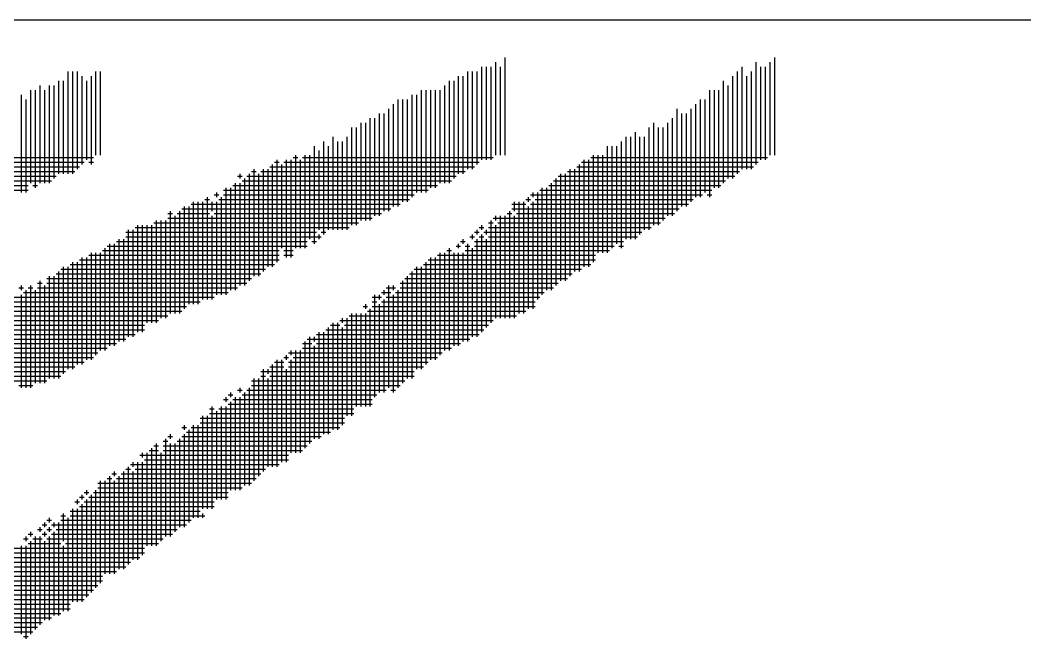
# Model space of a CAD drawing. Header units: feet. Extents: x 0 to 84100, y 0 to 59400.
# Drawn here: x 57535.8 to 57703.8, y 3096.5 to 3200 of the extents above; entities that cross this region are included whole.
import ezdxf
from ezdxf.enums import TextEntityAlignment as Align

# ---------------------------------------------------------------- set-up
doc = ezdxf.new("R2010")
doc.units = ezdxf.units.FT
doc.header["$LTSCALE"] = 550
doc.header["$MEASUREMENT"] = 0
for name, color, linetype in [('CX-BORD-LIN1', 4, 'CONTINUOUS'), ('CX-BORD-LIN2', 3, 'CONTINUOUS'), ('CX-BORD-TEX2', 7, 'CONTINUOUS'), ('CX-BORD-TEX3', 6, 'CONTINUOUS'), ('CX-MISC', 2, 'CONTINUOUS')]:
    doc.layers.add(name, color=color, linetype=linetype)
doc.styles.add('TB_TEXT', font='')
doc.styles.add('TB_WBTXT', font='')
doc.styles.add('TB_WMTXT', font='')
doc.styles.get('TB_TEXT').set_extended_font_data('DotumChe')
doc.styles.get('TB_WBTXT').set_extended_font_data('Dotum')
doc.styles.get('TB_WMTXT').set_extended_font_data('DotumChe')

# ---------------------------------------------------------------- blocks, each defined once
blk = doc.blocks.new('CXBLKA1-KHCA')
at = {"layer": 'CX-BORD-LIN2'}
blk.add_lwpolyline([(558, 12), (270, 12)], dxfattribs=at)
at = {"layer": 'CX-BORD-LIN1', "style": 'TB_TEXT'}
for tag, p in [('TR_RCON5', (342.3033, 33)), ('TR_RCON4', (342.3033, 27)), ('TR_RCON3', (342.3033, 21)), ('TR_RCON2', (342.3033, 15)), ('TR_RCON1', (342.3033, 9))]:
    blk.add_attdef(tag, text='', height=3.5, dxfattribs=at).set_placement(p, align=Align.MIDDLE_LEFT)
for tag, height, p in [('TR_DGN5', 3.5, (451.1185, 33)), ('TR_CHK5', 3.5, (491.1185, 33)), ('TR_RDAT5', 3.5, (317.5, 33)), ('TR_APP5', 3.5, (531.1185, 33)), ('TR_RNUM5', 3, (285.1051, 32.6366)), ('TR_DGN4', 3.5, (451.1185, 27)), ('TR_CHK4', 3.5, (491.1185, 27)), ('TR_RDAT4', 3.5, (317.5, 27)), ('TR_APP4', 3.5, (531.1185, 27)), ('TR_RNUM4', 3, (285.1051, 26.6366)), ('TR_DGN3', 3.5, (451.1185, 21)), ('TR_CHK3', 3.5, (491.1185, 21)), ('TR_RDAT3', 3.5, (317.5, 21)), ('TR_APP3', 3.5, (531.1185, 21)), ('TR_RNUM3', 3, (285.1051, 20.6366)), ('TR_DGN2', 3.5, (451.1185, 15)), ('TR_CHK2', 3.5, (491.1185, 15)), ('TR_RDAT2', 3.5, (317.5, 15)), ('TR_APP2', 3.5, (531.1185, 15)), ('TR_RNUM2', 3, (285.1051, 14.6366)), ('TR_DGN1', 3.5, (451.1185, 9)), ('TR_CHK1', 3.5, (491.1185, 9)), ('TR_RDAT1', 3.5, (317.5, 9)), ('TR_APP1', 3.5, (531.1185, 9)), ('TR_RNUM1', 3, (285.1051, 8.6366))]:
    blk.add_attdef(tag, text='', height=height, dxfattribs=at).set_placement(p, align=Align.MIDDLE_CENTER)
at = {"layer": 'CX-BORD-LIN2', "style": 'TB_TEXT'}
blk.add_attdef('TD_VERSION', text='', height=3, rotation=90, dxfattribs=at).set_placement((800.5, 48.0149), align=Align.MIDDLE_CENTER)
at = {"layer": 'CX-BORD-TEX2', "style": 'TB_WMTXT'}
for tag, height, p in [('TB_CNAME', 5, (15.3448, 531.8324)), ('TB_CSCOP', 4, (16.6346, 523.8324))]:
    blk.add_attdef(tag, text='', height=height, dxfattribs=at).set_placement(p, align=Align.BOTTOM_LEFT)
at = {"layer": 'CX-BORD-TEX2', "style": 'TB_WBTXT'}
for tag, height, p in [('TB_MTITIL', 10, (398, 533.3264)), ('TB_STITL', 7, (398, 518.3264))]:
    blk.add_attdef(tag, text='', height=height, dxfattribs=at).set_placement(p, align=Align.MIDDLE_CENTER)
at = {"layer": 'CX-BORD-TEX3', "style": 'TB_TEXT'}
for tag, height, p in [('TD_LNDST', 4.5, (215, 31.5)), ('TD_DSECT', 4.5, (605.5, 31.5)), ('TD_DDIST', 4.5, (654.5, 31.5)), ('TD_DNAME_TOP', 4.5, (755, 27.957)), ('TD_CSECT', 4.5, (605.5, 22.5)), ('TD_CDIST', 4.5, (654.5, 22.5)), ('TD_DNAME_MAIN', 4.5, (755, 21.4731)), ('TD_DNAME_BOT', 3, (755, 15.2489)), ('TD_HSCAL', 4.5, (620.8841, 13.7484)), ('TD_VSCAL', 4.5, (656.8615, 13.7484)), ('TD_CCOMP', 4.5, (215, 13.5927)), ('TD_CSTEP', 4.5, (250.744, 5.125)), ('TD_FIELD', 4.5, (180, 5.125)), ('TD_DWGNO', 4.5, (755, 5.0017)), ('TD_DWGCODE', 4.5, (637, 4.7908))]:
    blk.add_attdef(tag, text='', height=height, dxfattribs=at).set_placement(p, align=Align.MIDDLE_CENTER)
for tag, height, width, p in [('TD_DCOMP', 4.5, 0.95, (215, 22.5875)), ('TD_CNAME', 5, 0.78, (65, 7.5956))]:
    blk.add_attdef(tag, text='', height=height, dxfattribs=dict(at, width=width)).set_placement(p, align=Align.MIDDLE_CENTER)
blk = doc.blocks.new('CXGLOGO-싸인2')
at = {"layer": 'CX-MISC'}
for p, q in [((9672.719, -1025.077), (9672.719, -1026.632)), ((9672.874, -1024.999), (9672.874, -1026.632)), ((9677.073, -1025.077), (9677.073, -1026.788)), ((9677.307, -1025.077), (9677.307, -1026.632)), ((9677.384, -1024.999), (9677.384, -1026.632)), ((9665.565, -1025.233), (9665.565, -1026.943)), ((9665.643, -1025.233), (9665.643, -1026.943)), ((9665.72, -1025.233), (9665.72, -1026.865)), ((9666.031, -1025.233), (9666.031, -1026.632)), ((9666.109, -1025.233), (9666.109, -1026.632)), ((9672.252, -1025.233), (9672.252, -1026.865)), ((9672.33, -1025.233), (9672.33, -1026.865)), ((9672.408, -1025.233), (9672.408, -1026.788)), ((9672.486, -1025.155), (9672.486, -1026.71)), ((9672.563, -1025.155), (9672.563, -1026.71)), ((9672.641, -1025.155), (9672.641, -1026.71)), ((9672.797, -1025.155), (9672.797, -1026.632)), ((9676.762, -1025.233), (9676.762, -1026.943)), ((9676.84, -1025.155), (9676.84, -1026.865)), ((9676.996, -1025.233), (9676.996, -1026.865)), ((9677.151, -1025.155), (9677.151, -1026.71)), ((9677.229, -1025.155), (9677.229, -1026.71)), ((9665.098, -1025.466), (9665.098, -1027.099)), ((9665.254, -1025.466), (9665.254, -1027.099)), ((9665.332, -1025.466), (9665.332, -1027.021)), ((9665.409, -1025.388), (9665.409, -1026.943)), ((9665.487, -1025.388), (9665.487, -1026.943)), ((9665.798, -1025.31), (9665.798, -1026.788)), ((9665.876, -1025.388), (9665.876, -1026.71)), ((9665.954, -1025.31), (9665.954, -1026.788)), ((9671.863, -1025.466), (9671.863, -1027.099)), ((9671.941, -1025.388), (9671.941, -1027.099)), ((9672.019, -1025.388), (9672.019, -1027.021)), ((9672.097, -1025.31), (9672.097, -1026.943)), ((9672.175, -1025.31), (9672.175, -1026.943)), ((9676.529, -1025.388), (9676.529, -1027.099)), ((9676.607, -1025.466), (9676.607, -1027.021)), ((9676.685, -1025.31), (9676.685, -1027.021)), ((9676.918, -1025.31), (9676.918, -1026.865)), ((9664.787, -1025.621), (9664.787, -1027.254)), ((9664.943, -1025.544), (9664.943, -1027.099)), ((9665.021, -1025.544), (9665.021, -1027.177)), ((9665.176, -1025.544), (9665.176, -1027.099)), ((9671.319, -1025.621), (9671.319, -1027.332)), ((9671.397, -1025.621), (9671.397, -1027.254)), ((9671.475, -1025.544), (9671.475, -1027.254)), ((9671.552, -1025.544), (9671.552, -1027.254)), ((9671.63, -1025.544), (9671.63, -1027.177)), ((9671.708, -1025.544), (9671.708, -1027.177)), ((9671.786, -1025.544), (9671.786, -1027.099)), ((9676.296, -1025.544), (9676.296, -1027.332)), ((9676.374, -1025.544), (9676.374, -1027.177)), ((9676.451, -1025.544), (9676.451, -1027.177)), ((9664.865, -1025.699), (9664.865, -1027.254)), ((9671.008, -1025.777), (9671.008, -1027.488)), ((9671.086, -1025.699), (9671.086, -1027.488)), ((9671.164, -1025.699), (9671.164, -1027.41)), ((9671.241, -1025.699), (9671.241, -1027.41)), ((9676.063, -1025.777), (9676.063, -1027.332)), ((9676.14, -1025.699), (9676.14, -1027.332)), ((9676.218, -1025.699), (9676.218, -1027.254)), ((9670.775, -1025.932), (9670.775, -1027.643)), ((9670.853, -1025.932), (9670.853, -1027.565)), ((9670.93, -1025.855), (9670.93, -1027.565)), ((9675.751, -1025.855), (9675.751, -1027.565)), ((9675.829, -1025.932), (9675.829, -1027.488)), ((9675.907, -1025.932), (9675.907, -1027.488)), ((9675.985, -1025.855), (9675.985, -1027.41)), ((9670.464, -1026.088), (9670.464, -1027.721)), ((9670.542, -1026.088), (9670.542, -1027.721)), ((9670.619, -1026.01), (9670.619, -1027.721)), ((9670.697, -1026.01), (9670.697, -1027.643)), ((9675.363, -1026.088), (9675.363, -1027.799)), ((9675.596, -1026.088), (9675.596, -1027.643)), ((9675.674, -1026.01), (9675.674, -1027.643)), ((9670.308, -1026.166), (9670.308, -1027.799)), ((9670.386, -1026.166), (9670.386, -1027.799)), ((9675.052, -1026.243), (9675.052, -1028.032)), ((9675.285, -1026.166), (9675.285, -1027.876)), ((9675.44, -1026.166), (9675.44, -1027.799)), ((9675.518, -1026.166), (9675.518, -1027.721)), ((9669.842, -1026.399), (9669.842, -1027.954)), ((9669.997, -1026.321), (9669.997, -1027.876)), ((9670.075, -1026.399), (9670.075, -1027.876)), ((9670.153, -1026.399), (9670.153, -1027.876)), ((9670.231, -1026.321), (9670.231, -1027.876)), ((9674.818, -1026.399), (9674.818, -1028.187)), ((9674.896, -1026.321), (9674.896, -1028.032)), ((9674.974, -1026.321), (9674.974, -1028.032)), ((9675.129, -1026.321), (9675.129, -1027.954)), ((9675.207, -1026.321), (9675.207, -1027.876)), ((9669.375, -1026.632), (9669.375, -1028.187)), ((9669.531, -1026.632), (9669.531, -1028.187)), ((9669.608, -1026.632), (9669.608, -1028.032)), ((9669.686, -1026.477), (9669.686, -1028.11)), ((9669.764, -1026.554), (9669.764, -1027.876)), ((9669.919, -1026.477), (9669.919, -1027.876)), ((9674.352, -1026.632), (9674.352, -1028.421)), ((9674.43, -1026.632), (9674.43, -1028.265)), ((9674.507, -1026.632), (9674.507, -1028.265)), ((9674.585, -1026.477), (9674.585, -1028.265)), ((9674.663, -1026.477), (9674.663, -1028.187)), ((9674.741, -1026.477), (9674.741, -1028.11)), ((9663.115, -1026.671), (9665.993, -1026.671)), ((9663.504, -1026.749), (9665.837, -1026.749)), ((9665.915, -1026.749), (9665.993, -1026.749)), ((9668.986, -1026.788), (9668.986, -1028.498)), ((9669.025, -1026.749), (9669.103, -1026.749)), ((9669.064, -1026.71), (9669.064, -1028.421)), ((9669.142, -1026.788), (9669.142, -1028.187)), ((9669.181, -1026.749), (9672.447, -1026.749)), ((9669.22, -1026.71), (9669.22, -1028.343)), ((9669.297, -1026.71), (9669.297, -1028.343)), ((9669.336, -1026.671), (9669.414, -1026.671)), ((9669.453, -1026.71), (9669.453, -1028.187)), ((9669.492, -1026.671), (9672.68, -1026.671)), ((9674.119, -1026.788), (9674.119, -1028.576)), ((9674.157, -1026.749), (9677.112, -1026.749)), ((9674.196, -1026.71), (9674.196, -1028.498)), ((9674.274, -1026.71), (9674.274, -1028.498)), ((9674.313, -1026.671), (9677.268, -1026.671)), ((9662.727, -1026.827), (9665.759, -1026.827)), ((9662.804, -1026.904), (9665.682, -1026.904)), ((9668.442, -1026.943), (9668.442, -1027.021)), ((9668.598, -1026.943), (9668.598, -1028.732)), ((9668.636, -1026.904), (9668.714, -1026.904)), ((9668.675, -1026.865), (9668.675, -1028.654)), ((9668.753, -1026.943), (9668.753, -1028.654)), ((9668.792, -1026.904), (9672.213, -1026.904)), ((9668.831, -1026.865), (9668.831, -1028.576)), ((9668.909, -1026.865), (9668.909, -1028.498)), ((9668.947, -1026.827), (9672.369, -1026.827)), ((9673.807, -1026.943), (9673.807, -1028.732)), ((9673.885, -1026.943), (9673.885, -1028.732)), ((9673.924, -1026.904), (9676.801, -1026.904)), ((9673.963, -1026.865), (9673.963, -1028.654)), ((9674.041, -1026.865), (9674.041, -1028.576)), ((9674.08, -1026.827), (9677.035, -1026.827)), ((9662.182, -1027.138), (9664.904, -1027.138)), ((9662.416, -1027.06), (9665.293, -1027.06)), ((9662.649, -1026.982), (9665.371, -1026.982)), ((9664.982, -1027.138), (9665.059, -1027.138)), ((9668.325, -1027.138), (9671.747, -1027.138)), ((9668.364, -1027.099), (9668.364, -1028.887)), ((9668.403, -1026.982), (9668.481, -1026.982)), ((9668.442, -1027.099), (9668.442, -1028.809)), ((9668.481, -1027.06), (9671.98, -1027.06)), ((9668.52, -1027.021), (9668.52, -1028.809)), ((9668.559, -1026.982), (9672.058, -1026.982)), ((9673.613, -1027.138), (9676.49, -1027.138)), ((9673.652, -1027.099), (9673.652, -1028.887)), ((9673.691, -1027.06), (9676.568, -1027.06)), ((9673.73, -1027.021), (9673.73, -1028.809)), ((9673.769, -1026.982), (9676.723, -1026.982)), ((9662.26, -1027.215), (9664.904, -1027.215)), ((9668.014, -1027.293), (9668.092, -1027.293)), ((9668.053, -1027.254), (9668.053, -1027.332)), ((9668.17, -1027.215), (9671.591, -1027.215)), ((9668.17, -1027.293), (9671.358, -1027.293)), ((9668.209, -1027.177), (9668.209, -1028.965)), ((9668.287, -1027.177), (9668.287, -1028.887)), ((9673.302, -1027.293), (9676.179, -1027.293)), ((9673.341, -1027.254), (9673.341, -1027.332)), ((9673.419, -1027.254), (9673.419, -1029.043)), ((9673.458, -1027.215), (9676.335, -1027.215)), ((9673.496, -1027.177), (9673.496, -1028.965)), ((9673.574, -1027.177), (9673.574, -1028.887)), ((9676.257, -1027.293), (9676.335, -1027.293)), ((9667.626, -1027.449), (9671.125, -1027.449)), ((9667.664, -1027.41), (9667.664, -1029.121)), ((9667.742, -1027.41), (9667.742, -1029.121)), ((9667.82, -1027.41), (9667.82, -1029.043)), ((9667.859, -1027.371), (9667.937, -1027.371)), ((9667.898, -1027.332), (9667.898, -1029.043)), ((9667.975, -1027.41), (9667.975, -1027.565)), ((9668.053, -1027.41), (9668.053, -1028.965)), ((9668.092, -1027.371), (9671.28, -1027.371)), ((9668.131, -1027.332), (9668.131, -1028.965)), ((9672.991, -1027.449), (9673.224, -1027.449)), ((9673.03, -1027.41), (9673.03, -1027.565)), ((9673.108, -1027.41), (9673.108, -1029.276)), ((9673.185, -1027.41), (9673.185, -1029.276)), ((9673.224, -1027.371), (9673.302, -1027.371)), ((9673.263, -1027.332), (9673.263, -1027.41)), ((9673.302, -1027.449), (9675.946, -1027.449)), ((9673.341, -1027.41), (9673.341, -1029.198)), ((9673.38, -1027.371), (9676.024, -1027.371)), ((9667.237, -1027.604), (9667.315, -1027.604)), ((9667.276, -1027.565), (9667.276, -1029.276)), ((9667.353, -1027.643), (9667.353, -1029.276)), ((9667.392, -1027.604), (9667.937, -1027.604)), ((9667.431, -1027.565), (9667.431, -1029.276)), ((9667.47, -1027.526), (9670.969, -1027.526)), ((9667.509, -1027.488), (9667.509, -1029.198)), ((9667.587, -1027.488), (9667.587, -1029.121)), ((9667.975, -1027.643), (9667.975, -1029.043)), ((9668.014, -1027.604), (9670.814, -1027.604)), ((9672.719, -1027.643), (9672.719, -1027.721)), ((9672.797, -1027.643), (9672.797, -1029.354)), ((9672.874, -1027.643), (9672.874, -1029.354)), ((9672.913, -1027.604), (9672.991, -1027.604)), ((9672.952, -1027.565), (9672.952, -1029.354)), ((9672.991, -1027.526), (9675.79, -1027.526)), ((9673.03, -1027.643), (9673.03, -1029.354)), ((9673.069, -1027.604), (9675.713, -1027.604)), ((9673.263, -1027.488), (9673.263, -1029.198)), ((9666.731, -1027.799), (9666.731, -1029.587)), ((9666.809, -1027.799), (9666.809, -1029.587)), ((9666.887, -1027.799), (9666.887, -1029.432)), ((9666.965, -1027.799), (9666.965, -1029.432)), ((9667.003, -1027.76), (9670.425, -1027.76)), ((9667.042, -1027.721), (9667.042, -1029.432)), ((9667.12, -1027.721), (9667.12, -1029.354)), ((9667.198, -1027.721), (9667.198, -1029.354)), ((9667.237, -1027.682), (9670.658, -1027.682)), ((9672.486, -1027.799), (9672.486, -1027.876)), ((9672.602, -1027.76), (9672.68, -1027.76)), ((9672.641, -1027.721), (9672.641, -1029.432)), ((9672.68, -1027.682), (9675.557, -1027.682)), ((9672.719, -1027.799), (9672.719, -1029.354)), ((9672.758, -1027.76), (9675.479, -1027.76)), ((9666.537, -1027.915), (9669.725, -1027.915)), ((9666.576, -1027.876), (9666.576, -1029.665)), ((9666.654, -1027.876), (9666.654, -1029.665)), ((9666.692, -1027.837), (9670.269, -1027.837)), ((9669.764, -1027.954), (9669.764, -1028.032)), ((9669.803, -1027.915), (9669.881, -1027.915)), ((9672.33, -1027.954), (9672.33, -1028.032)), ((9672.369, -1027.915), (9672.447, -1027.915)), ((9672.408, -1027.876), (9672.408, -1027.954)), ((9672.447, -1027.837), (9672.524, -1027.837)), ((9672.486, -1027.954), (9672.486, -1029.587)), ((9672.524, -1027.915), (9675.168, -1027.915)), ((9672.563, -1027.876), (9672.563, -1027.954)), ((9672.602, -1027.837), (9675.324, -1027.837)), ((9666.226, -1028.149), (9669.57, -1028.149)), ((9666.265, -1028.11), (9666.265, -1029.82)), ((9666.343, -1028.11), (9666.343, -1029.82)), ((9666.381, -1028.071), (9669.57, -1028.071)), ((9666.42, -1028.032), (9666.42, -1029.743)), ((9666.498, -1028.032), (9666.498, -1029.743)), ((9666.537, -1027.993), (9669.803, -1027.993)), ((9669.647, -1028.071), (9669.725, -1028.071)), ((9672.058, -1028.149), (9672.136, -1028.149)), ((9672.097, -1028.11), (9672.097, -1028.187)), ((9672.136, -1028.071), (9672.213, -1028.071)), ((9672.175, -1028.032), (9672.175, -1028.11)), ((9672.213, -1028.149), (9672.291, -1028.149)), ((9672.252, -1028.11), (9672.252, -1029.743)), ((9672.291, -1027.993), (9672.369, -1027.993)), ((9672.369, -1028.071), (9674.857, -1028.071)), ((9672.369, -1028.149), (9674.702, -1028.149)), ((9672.408, -1028.032), (9672.408, -1029.665)), ((9672.447, -1027.993), (9672.524, -1027.993)), ((9672.563, -1028.032), (9672.563, -1029.509)), ((9672.602, -1027.993), (9675.091, -1027.993)), ((9674.779, -1028.149), (9674.857, -1028.149)), ((9665.915, -1028.304), (9669.103, -1028.304)), ((9665.954, -1028.265), (9665.954, -1030.054)), ((9666.031, -1028.265), (9666.031, -1029.976)), ((9666.109, -1028.265), (9666.109, -1029.898)), ((9666.148, -1028.226), (9669.103, -1028.226)), ((9666.187, -1028.187), (9666.187, -1029.898)), ((9669.181, -1028.226), (9669.336, -1028.226)), ((9669.181, -1028.304), (9669.336, -1028.304)), ((9671.747, -1028.304), (9674.391, -1028.304)), ((9671.786, -1028.265), (9671.786, -1029.976)), ((9671.863, -1028.265), (9671.863, -1029.898)), ((9671.902, -1028.226), (9671.98, -1028.226)), ((9671.941, -1028.187), (9671.941, -1029.898)), ((9672.019, -1028.265), (9672.019, -1029.82)), ((9672.097, -1028.265), (9672.097, -1029.82)), ((9672.175, -1028.265), (9672.175, -1029.743)), ((9672.213, -1028.226), (9674.624, -1028.226)), ((9672.33, -1028.187), (9672.33, -1029.665)), ((9665.604, -1028.46), (9669.025, -1028.46)), ((9665.643, -1028.421), (9665.643, -1030.209)), ((9665.72, -1028.421), (9665.72, -1030.131)), ((9665.759, -1028.382), (9669.103, -1028.382)), ((9665.798, -1028.343), (9665.798, -1030.131)), ((9665.876, -1028.343), (9665.876, -1030.054)), ((9671.514, -1028.46), (9674.313, -1028.46)), ((9671.552, -1028.421), (9671.552, -1030.131)), ((9671.591, -1028.382), (9674.391, -1028.382)), ((9671.63, -1028.343), (9671.63, -1030.054)), ((9671.708, -1028.343), (9671.708, -1030.054)), ((9665.254, -1028.654), (9665.254, -1030.365)), ((9665.332, -1028.654), (9665.332, -1030.365)), ((9665.371, -1028.615), (9668.792, -1028.615)), ((9665.409, -1028.576), (9665.409, -1030.365)), ((9665.448, -1028.537), (9668.87, -1028.537)), ((9665.487, -1028.498), (9665.487, -1030.287)), ((9665.565, -1028.498), (9665.565, -1030.209)), ((9671.241, -1028.654), (9671.241, -1030.365)), ((9671.28, -1028.615), (9674.002, -1028.615)), ((9671.319, -1028.576), (9671.319, -1030.365)), ((9671.358, -1028.537), (9674.157, -1028.537)), ((9671.397, -1028.498), (9671.397, -1030.209)), ((9671.475, -1028.498), (9671.475, -1030.209)), ((9664.787, -1028.809), (9664.787, -1028.887)), ((9664.943, -1028.809), (9664.943, -1030.52)), ((9665.059, -1028.771), (9665.137, -1028.771)), ((9665.098, -1028.732), (9665.098, -1030.442)), ((9665.176, -1028.809), (9665.176, -1030.442)), ((9665.215, -1028.693), (9668.636, -1028.693)), ((9665.215, -1028.771), (9668.559, -1028.771)), ((9670.93, -1028.809), (9670.93, -1030.52)), ((9671.008, -1028.809), (9671.008, -1028.887)), ((9671.125, -1028.771), (9673.769, -1028.771)), ((9671.164, -1028.732), (9671.164, -1030.442)), ((9671.203, -1028.693), (9673.924, -1028.693)), ((9664.748, -1028.848), (9664.826, -1028.848)), ((9664.787, -1028.965), (9664.787, -1030.52)), ((9664.826, -1028.926), (9668.248, -1028.926)), ((9664.865, -1028.887), (9664.865, -1030.52)), ((9664.904, -1028.848), (9664.982, -1028.848)), ((9665.021, -1028.887), (9665.021, -1030.442)), ((9665.059, -1028.848), (9668.403, -1028.848)), ((9670.697, -1028.965), (9670.697, -1030.676)), ((9670.775, -1028.965), (9670.775, -1029.043)), ((9670.814, -1028.926), (9670.969, -1028.926)), ((9670.853, -1028.887), (9670.853, -1028.965)), ((9670.891, -1028.848), (9671.047, -1028.848)), ((9671.008, -1028.965), (9671.008, -1030.598)), ((9671.047, -1028.926), (9673.535, -1028.926)), ((9671.086, -1028.887), (9671.086, -1030.52)), ((9671.125, -1028.848), (9673.691, -1028.848)), ((9664.049, -1029.159), (9667.548, -1029.159)), ((9664.437, -1029.082), (9667.781, -1029.082)), ((9664.593, -1029.004), (9668.014, -1029.004)), ((9670.503, -1029.159), (9670.58, -1029.159)), ((9670.542, -1029.121), (9670.542, -1029.198)), ((9670.658, -1029.004), (9670.814, -1029.004)), ((9670.658, -1029.082), (9670.736, -1029.082)), ((9670.658, -1029.159), (9673.38, -1029.159)), ((9670.775, -1029.121), (9670.775, -1030.598)), ((9670.814, -1029.082), (9673.38, -1029.082)), ((9670.853, -1029.043), (9670.853, -1030.598)), ((9670.891, -1029.004), (9673.458, -1029.004)), ((9663.815, -1029.315), (9667.237, -1029.315)), ((9664.049, -1029.237), (9667.47, -1029.237)), ((9670.269, -1029.315), (9673.069, -1029.315)), ((9670.308, -1029.276), (9670.308, -1030.987)), ((9670.386, -1029.276), (9670.386, -1030.831)), ((9670.464, -1029.276), (9670.464, -1030.831)), ((9670.542, -1029.276), (9670.542, -1030.831)), ((9670.58, -1029.237), (9673.224, -1029.237)), ((9670.619, -1029.198), (9670.619, -1030.831)), ((9663.66, -1029.47), (9666.848, -1029.47)), ((9663.738, -1029.393), (9667.081, -1029.393)), ((9669.958, -1029.47), (9670.114, -1029.47)), ((9669.997, -1029.432), (9669.997, -1031.22)), ((9670.075, -1029.432), (9670.075, -1031.22)), ((9670.114, -1029.393), (9672.68, -1029.393)), ((9670.153, -1029.354), (9670.153, -1029.432)), ((9670.192, -1029.47), (9672.602, -1029.47)), ((9670.231, -1029.354), (9670.231, -1030.987)), ((9663.427, -1029.626), (9666.692, -1029.626)), ((9663.504, -1029.548), (9666.848, -1029.548)), ((9669.608, -1029.665), (9669.608, -1031.453)), ((9669.686, -1029.665), (9669.686, -1029.743)), ((9669.725, -1029.626), (9672.447, -1029.626)), ((9669.764, -1029.587), (9669.764, -1031.376)), ((9669.842, -1029.587), (9669.842, -1031.298)), ((9669.881, -1029.548), (9672.524, -1029.548)), ((9669.919, -1029.509), (9669.919, -1031.298)), ((9670.153, -1029.509), (9670.153, -1031.142)), ((9662.882, -1029.781), (9666.381, -1029.781)), ((9663.271, -1029.704), (9666.537, -1029.704)), ((9669.492, -1029.781), (9669.647, -1029.781)), ((9669.531, -1029.743), (9669.531, -1031.531)), ((9669.57, -1029.704), (9672.291, -1029.704)), ((9669.686, -1029.82), (9669.686, -1031.376)), ((9669.725, -1029.781), (9672.136, -1029.781)), ((9662.649, -1029.937), (9666.07, -1029.937)), ((9662.804, -1029.859), (9666.226, -1029.859)), ((9669.22, -1029.976), (9669.22, -1030.054)), ((9669.259, -1029.937), (9671.825, -1029.937)), ((9669.297, -1029.898), (9669.297, -1029.976)), ((9669.375, -1029.898), (9669.375, -1031.609)), ((9669.453, -1029.898), (9669.453, -1031.609)), ((9669.492, -1029.859), (9671.98, -1029.859)), ((9662.338, -1030.093), (9665.837, -1030.093)), ((9662.338, -1030.17), (9665.682, -1030.17)), ((9662.571, -1030.015), (9665.993, -1030.015)), ((9668.947, -1030.17), (9669.181, -1030.17)), ((9668.986, -1030.131), (9668.986, -1031.842)), ((9669.025, -1030.093), (9669.181, -1030.093)), ((9669.064, -1030.054), (9669.064, -1031.842)), ((9669.142, -1030.054), (9669.142, -1031.764)), ((9669.181, -1030.015), (9669.259, -1030.015)), ((9669.259, -1030.093), (9671.591, -1030.093)), ((9669.259, -1030.17), (9671.514, -1030.17)), ((9669.297, -1030.054), (9669.297, -1031.609)), ((9669.336, -1030.015), (9671.747, -1030.015)), ((9662.182, -1030.248), (9665.526, -1030.248)), ((9662.182, -1030.326), (9665.448, -1030.326)), ((9668.792, -1030.248), (9671.358, -1030.248)), ((9668.792, -1030.326), (9668.87, -1030.326)), ((9668.831, -1030.209), (9668.831, -1031.92)), ((9668.909, -1030.209), (9668.909, -1030.287)), ((9668.947, -1030.326), (9671.358, -1030.326)), ((9669.22, -1030.209), (9669.22, -1031.764)), ((9661.638, -1030.404), (9665.215, -1030.404)), ((9664.748, -1030.481), (9664.982, -1030.481)), ((9668.636, -1030.404), (9671.203, -1030.404)), ((9668.636, -1030.481), (9671.125, -1030.481)), ((9668.675, -1030.365), (9668.675, -1032.075)), ((9668.753, -1030.365), (9668.753, -1031.998)), ((9668.909, -1030.365), (9668.909, -1031.842)), ((9668.209, -1030.676), (9668.209, -1030.753)), ((9668.248, -1030.637), (9668.325, -1030.637)), ((9668.287, -1030.598), (9668.287, -1030.676)), ((9668.364, -1030.676), (9668.364, -1032.231)), ((9668.403, -1030.559), (9668.481, -1030.559)), ((9668.442, -1030.52), (9668.442, -1030.598)), ((9668.442, -1030.676), (9668.442, -1032.231)), ((9668.481, -1030.637), (9670.736, -1030.637)), ((9668.52, -1030.598), (9668.52, -1032.153)), ((9668.559, -1030.559), (9670.891, -1030.559)), ((9668.598, -1030.52), (9668.598, -1032.153)), ((9670.969, -1030.559), (9671.047, -1030.559)), ((9667.975, -1030.831), (9667.975, -1032.542)), ((9668.131, -1030.831), (9668.131, -1032.386)), ((9668.17, -1030.715), (9668.248, -1030.715)), ((9668.209, -1030.831), (9668.209, -1032.386)), ((9668.248, -1030.792), (9670.658, -1030.792)), ((9668.287, -1030.753), (9668.287, -1032.231)), ((9668.325, -1030.715), (9670.658, -1030.715)), ((9667.82, -1030.987), (9667.82, -1032.542)), ((9667.898, -1030.987), (9667.898, -1032.542)), ((9667.937, -1030.87), (9668.014, -1030.87)), ((9667.937, -1030.948), (9670.347, -1030.948)), ((9668.053, -1030.909), (9668.053, -1032.386)), ((9668.092, -1030.87), (9670.347, -1030.87)), ((9667.509, -1031.142), (9667.509, -1031.22)), ((9667.664, -1031.142), (9667.664, -1032.697)), ((9667.742, -1031.142), (9667.742, -1032.697)), ((9667.781, -1031.026), (9670.192, -1031.026)), ((9667.781, -1031.103), (9670.192, -1031.103)), ((9667.237, -1031.337), (9667.315, -1031.337)), ((9667.276, -1031.298), (9667.276, -1031.376)), ((9667.47, -1031.181), (9667.548, -1031.181)), ((9667.47, -1031.337), (9669.803, -1031.337)), ((9667.509, -1031.298), (9667.509, -1032.853)), ((9667.548, -1031.259), (9669.958, -1031.259)), ((9667.587, -1031.22), (9667.587, -1032.775)), ((9667.626, -1031.181), (9670.114, -1031.181)), ((9667.003, -1031.492), (9667.081, -1031.492)), ((9667.042, -1031.453), (9667.042, -1033.164)), ((9667.159, -1031.414), (9667.237, -1031.414)), ((9667.159, -1031.492), (9669.57, -1031.492)), ((9667.198, -1031.376), (9667.198, -1033.009)), ((9667.276, -1031.453), (9667.276, -1033.009)), ((9667.353, -1031.453), (9667.353, -1032.931)), ((9667.392, -1031.414), (9669.647, -1031.414)), ((9667.431, -1031.376), (9667.431, -1032.853)), ((9666.77, -1031.648), (9669.259, -1031.648)), ((9666.809, -1031.609), (9666.809, -1031.687)), ((9666.887, -1031.609), (9666.887, -1033.164)), ((9666.926, -1031.57), (9667.081, -1031.57)), ((9666.965, -1031.531), (9666.965, -1033.164)), ((9667.12, -1031.609), (9667.12, -1033.086)), ((9667.159, -1031.57), (9669.492, -1031.57)), ((9666.576, -1031.842), (9666.576, -1033.475)), ((9666.615, -1031.803), (9669.103, -1031.803)), ((9666.654, -1031.764), (9666.654, -1031.842)), ((9666.731, -1031.764), (9666.731, -1033.397)), ((9666.809, -1031.764), (9666.809, -1033.32)), ((9666.848, -1031.725), (9669.259, -1031.725)), ((9666.265, -1031.998), (9666.265, -1033.631)), ((9666.304, -1031.959), (9666.381, -1031.959)), ((9666.343, -1031.92), (9666.343, -1031.998)), ((9666.42, -1031.998), (9666.42, -1033.553)), ((9666.459, -1031.959), (9668.792, -1031.959)), ((9666.498, -1031.92), (9666.498, -1033.553)), ((9666.537, -1031.881), (9666.615, -1031.881)), ((9666.654, -1031.92), (9666.654, -1033.397)), ((9666.692, -1031.881), (9668.87, -1031.881)), ((9666.07, -1032.114), (9668.636, -1032.114)), ((9666.109, -1032.075), (9666.109, -1033.786)), ((9666.187, -1032.075), (9666.187, -1033.631)), ((9666.226, -1032.037), (9666.304, -1032.037)), ((9666.343, -1032.075), (9666.343, -1033.631)), ((9666.381, -1032.037), (9668.714, -1032.037)), ((9665.759, -1032.348), (9665.837, -1032.348)), ((9665.798, -1032.309), (9665.798, -1032.386)), ((9665.837, -1032.27), (9665.915, -1032.27)), ((9665.876, -1032.231), (9665.876, -1032.309)), ((9665.915, -1032.348), (9668.248, -1032.348)), ((9665.954, -1032.309), (9665.954, -1033.942)), ((9665.993, -1032.27), (9668.248, -1032.27)), ((9666.031, -1032.231), (9666.031, -1033.864)), ((9666.07, -1032.192), (9668.481, -1032.192)), ((9665.682, -1032.425), (9665.759, -1032.425)), ((9665.72, -1032.386), (9665.72, -1032.464)), ((9665.759, -1032.503), (9668.014, -1032.503)), ((9665.798, -1032.464), (9665.798, -1034.097)), ((9665.837, -1032.425), (9668.014, -1032.425)), ((9665.876, -1032.386), (9665.876, -1034.019)), ((9665.448, -1032.659), (9665.526, -1032.659)), ((9665.487, -1032.62), (9665.487, -1033.086)), ((9665.604, -1032.581), (9667.781, -1032.581)), ((9665.604, -1032.659), (9667.859, -1032.659)), ((9665.643, -1032.542), (9665.643, -1034.097)), ((9665.72, -1032.542), (9665.72, -1034.097)), ((9667.82, -1032.62), (9667.82, -1032.697)), ((9665.098, -1032.853), (9665.098, -1032.931)), ((9665.137, -1032.814), (9665.215, -1032.814)), ((9665.176, -1032.775), (9665.176, -1032.853)), ((9665.215, -1032.736), (9665.293, -1032.736)), ((9665.254, -1032.697), (9665.254, -1032.775)), ((9665.254, -1032.853), (9665.254, -1032.931)), ((9665.293, -1032.814), (9667.548, -1032.814)), ((9665.332, -1032.775), (9665.332, -1032.853)), ((9665.409, -1032.775), (9665.409, -1034.33)), ((9665.448, -1032.736), (9667.626, -1032.736)), ((9665.565, -1032.697), (9665.565, -1034.253)), ((9664.865, -1033.009), (9664.865, -1033.086)), ((9664.904, -1032.97), (9664.982, -1032.97)), ((9664.943, -1032.931), (9664.943, -1033.009)), ((9665.021, -1033.009), (9665.021, -1034.564)), ((9665.059, -1032.892), (9665.137, -1032.892)), ((9665.098, -1033.009), (9665.098, -1034.486)), ((9665.137, -1032.97), (9665.215, -1032.97)), ((9665.176, -1032.931), (9665.176, -1033.009)), ((9665.215, -1032.892), (9665.293, -1032.892)), ((9665.254, -1033.009), (9665.254, -1034.408)), ((9665.293, -1032.97), (9667.315, -1032.97)), ((9665.332, -1032.931), (9665.332, -1034.33)), ((9665.371, -1032.892), (9667.392, -1032.892)), ((9664.787, -1033.164), (9664.787, -1034.641)), ((9664.826, -1033.047), (9664.904, -1033.047)), ((9664.865, -1033.164), (9664.865, -1034.719)), ((9664.904, -1033.125), (9665.448, -1033.125)), ((9664.943, -1033.086), (9664.943, -1034.641)), ((9664.982, -1033.047), (9665.137, -1033.047)), ((9665.176, -1033.086), (9665.176, -1034.408)), ((9665.215, -1033.047), (9667.159, -1033.047)), ((9665.487, -1033.164), (9665.487, -1034.253)), ((9665.526, -1033.125), (9667.081, -1033.125)), ((9664.36, -1033.358), (9666.77, -1033.358)), ((9664.593, -1033.203), (9666.848, -1033.203)), ((9664.593, -1033.281), (9666.848, -1033.281)), ((9664.282, -1033.514), (9666.537, -1033.514)), ((9664.36, -1033.436), (9666.615, -1033.436)), ((9664.126, -1033.669), (9666.148, -1033.669)), ((9664.282, -1033.592), (9666.381, -1033.592)), ((9663.815, -1033.825), (9666.07, -1033.825)), ((9664.049, -1033.747), (9666.148, -1033.747)), ((9663.427, -1033.981), (9665.915, -1033.981)), ((9663.66, -1033.903), (9665.993, -1033.903)), ((9663.271, -1034.136), (9665.604, -1034.136)), ((9663.504, -1034.058), (9665.837, -1034.058)), ((9663.038, -1034.369), (9665.293, -1034.369)), ((9663.115, -1034.292), (9665.448, -1034.292)), ((9663.193, -1034.214), (9665.604, -1034.214)), ((9662.882, -1034.525), (9665.059, -1034.525)), ((9662.96, -1034.447), (9665.137, -1034.447)), ((9662.804, -1034.603), (9664.982, -1034.603)), ((9664.826, -1034.68), (9664.904, -1034.68))]:
    blk.add_line(p, q, dxfattribs=at)

msp = doc.modelspace()

# ---------------------------------------------------------------- block references
at = {"layer": 'CX-MISC'}
for name, p, xscale, yscale, zscale in [('CXBLKA1-KHCA', (2500, 2000), 100, 100, 100), ('CXGLOGO-싸인2', (-39111.88, 13443.71), 9.999999997671694, 9.999999997671694, 9.999999997671694)]:
    msp.add_blockref(name, p, dxfattribs=dict(at, xscale=xscale, yscale=yscale, zscale=zscale))

doc.saveas('drawing.dxf')
